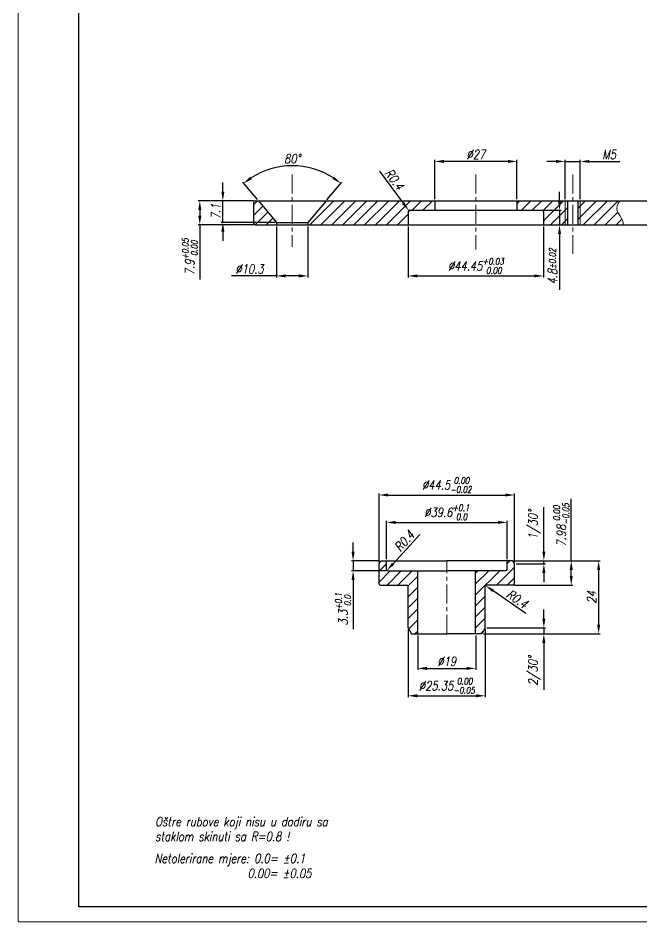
# Model space of a CAD drawing. Header units: millimetres. Extents: x -88 to 586, y 23 to 617.
# Drawn here: x -88.4 to 116.5, y 22.7 to 319.7 of the extents above; entities that cross this region are included whole.
import ezdxf

# ---------------------------------------------------------------- set-up
doc = ezdxf.new("R2010")
doc.units = ezdxf.units.MM
doc.header["$LTSCALE"] = 5
doc.linetypes.add('CENTER', pattern=[2, 1.25, -0.25, 0.25, -0.25])
doc.layers.get('0').update_dxf_attribs({"linetype": 'CONTINUOUS', "lineweight": 15})
doc.layers.get('DEFPOINTS').update_dxf_attribs({"linetype": 'CONTINUOUS'})
for name, color, linetype, lineweight in [('1', 1, 'CENTER', 15), ('3', 3, 'CONTINUOUS', 30), ('8', 252, 'CONTINUOUS', 15)]:
    doc.layers.add(name, color=color, linetype=linetype, lineweight=lineweight)
doc.styles.add('ITALICT', font='ITALICT.shx', dxfattribs={"width": 0.8, "height": 3})
doc.dimstyles.get("Standard").update_dxf_attribs({"dimtxt": 3, "dimasz": 3, "dimexe": 0.5, "dimexo": 0.5, "dimgap": 0.8, "dimtad": 1, "dimdsep": 46, "dimtxsty": 'ITALICT', "dimcen": 0, "dimadec": 1, "dimazin": 2, "dimtfac": 1, "dimtmove": 0, "dimatfit": 3, "dimfxl": 1, "dimtolj": 1, "dimtzin": 0, "dimarcsym": 0})

# ---------------------------------------------------------------- blocks, each defined once
blk = doc.blocks.new('*D16')
at = {"color": 0, "lineweight": -2, "transparency": 16777216}
for p, q in [((-21.14, 262.64), (-21.14, 265.64)), ((-11.05, 259.64), (-21.64, 259.64)), ((-21.14, 252.54), (-21.14, 259.64)), ((-4, 252.54), (-21.64, 252.54)), ((-21.14, 249.54), (-21.14, 246.54))]:
    blk.add_line(p, q, dxfattribs=at)
at = {"color": 0, "transparency": 16777216}
for points in [[(-21.64, 262.64), (-20.64, 262.64), (-21.14, 259.64)], [(-21.64, 249.54), (-20.64, 249.54), (-21.14, 252.54)]]:
    blk.add_solid(points, dxfattribs=at)
at = {"layer": 'DEFPOINTS', "color": 0, "transparency": 16777216}
for p in [(-21.14, 259.64), (-10.55, 259.64), (-3.5, 252.54)]:
    blk.add_point(p, dxfattribs=at)
at = {"color": 0, "transparency": 16777216, "insert": (-23.44, 256.09), "char_height": 3, "attachment_point": 5, "rotation": 90, "style": 'ITALICT'}
blk.add_mtext('\\A1;7.1', dxfattribs=at)
blk = doc.blocks.new('*D17')
at = {"color": 0, "lineweight": -2, "transparency": 16777216}
for p, q in [((-11.05, 259.64), (-29.2, 259.64)), ((-28.7, 256.64), (-28.7, 254.74)), ((-11.05, 251.74), (-29.2, 251.74)), ((-28.7, 251.74), (-28.7, 233.75))]:
    blk.add_line(p, q, dxfattribs=at)
at = {"color": 0, "transparency": 16777216}
for points in [[(-29.2, 256.64), (-28.2, 256.64), (-28.7, 259.64)], [(-29.2, 254.74), (-28.2, 254.74), (-28.7, 251.74)]]:
    blk.add_solid(points, dxfattribs=at)
at = {"layer": 'DEFPOINTS', "color": 0, "transparency": 16777216}
for p in [(-10.55, 259.64), (-28.7, 251.74), (-10.55, 251.74)]:
    blk.add_point(p, dxfattribs=at)
at = {"color": 0, "transparency": 16777216, "insert": (-31.99, 241.24), "char_height": 3, "attachment_point": 5, "rotation": 90, "style": 'ITALICT'}
blk.add_mtext('\\A1;7.9{}{\\H0.71x;\\C3;\\S+0.05^  0.00;}', dxfattribs=at)
blk = doc.blocks.new('*D20')
at = {"color": 0, "lineweight": -2, "transparency": 16777216}
for p, q in [((-3.5, 251.24), (-3.5, 234.46)), ((6.8, 251.24), (6.8, 234.46)), ((-3.5, 234.96), (-18.27, 234.96)), ((3.8, 234.96), (-0.5, 234.96))]:
    blk.add_line(p, q, dxfattribs=at)
at = {"color": 0, "transparency": 16777216}
for points in [[(-0.5, 235.46), (-0.5, 234.46), (-3.5, 234.96)], [(3.8, 235.46), (3.8, 234.46), (6.8, 234.96)]]:
    blk.add_solid(points, dxfattribs=at)
at = {"layer": 'DEFPOINTS', "color": 0, "transparency": 16777216}
for p in [(-3.5, 251.74), (6.8, 251.74), (-3.5, 234.96)]:
    blk.add_point(p, dxfattribs=at)
at = {"color": 0, "transparency": 16777216, "insert": (-12.39, 237.26), "char_height": 3, "attachment_point": 5, "style": 'ITALICT'}
blk.add_mtext('\\A1;%%c10.3', dxfattribs=at)
blk = doc.blocks.new('*D21')
at = {"color": 0, "lineweight": -2, "transparency": 16777216}
for p, q in [((-9.78, 260.02), (-14.61, 265.77)), ((13.07, 260.01), (17.91, 265.77))]:
    blk.add_line(p, q, dxfattribs=at)
blk.add_arc((1.65, 246.4), 24.79, 56.9378, 123.0622, dxfattribs=at)
at = {"color": 0, "transparency": 16777216}
for points in [[(-11.58, 266.77), (-12.17, 267.58), (-14.29, 265.39)], [(15.47, 267.58), (14.88, 266.77), (17.58, 265.39)]]:
    blk.add_solid(points, dxfattribs=at)
at = {"layer": 'DEFPOINTS', "color": 0, "transparency": 16777216}
for p in [(7.37, 270.52), (-9.46, 259.64), (12.75, 259.63), (-3.5, 252.54), (6.8, 252.54)]:
    blk.add_point(p, dxfattribs=at)
at = {"color": 0, "transparency": 16777216, "insert": (1.65, 273.49), "char_height": 3, "attachment_point": 5, "style": 'ITALICT'}
blk.add_mtext('\\A1;80°', dxfattribs=at)
blk = doc.blocks.new('*D22')
at = {"color": 0, "lineweight": -2, "transparency": 16777216}
for p, q in [((89.45, 259.54), (89.45, 262.54)), ((84.3, 256.54), (89.95, 256.54)), ((89.45, 256.54), (89.45, 251.74)), ((89.45, 248.74), (89.45, 230.36))]:
    blk.add_line(p, q, dxfattribs=at)
at = {"color": 0, "transparency": 16777216}
for points in [[(88.95, 259.54), (89.95, 259.54), (89.45, 256.54)], [(88.95, 248.74), (89.95, 248.74), (89.45, 251.74)]]:
    blk.add_solid(points, dxfattribs=at)
at = {"layer": 'DEFPOINTS', "color": 0, "transparency": 16777216}
for p in [(83.8, 256.54), (89.45, 251.74), (89.45, 251.74)]:
    blk.add_point(p, dxfattribs=at)
at = {"color": 0, "transparency": 16777216, "insert": (87.15, 238.05), "char_height": 3, "attachment_point": 5, "rotation": 90, "style": 'ITALICT'}
blk.add_mtext('\\A1;4.8{}{\\H0.71x;\\C3;%%p0.02}', dxfattribs=at)
blk = doc.blocks.new('*D23')
at = {"color": 0, "lineweight": -2, "transparency": 16777216}
for p, q in [((30.37, 269.37), (38.13, 258.87)), ((40.15, 256.14), (39.92, 256.46))]:
    blk.add_line(p, q, dxfattribs=at)
at = {"color": 0, "transparency": 16777216}
blk.add_solid([(38.53, 259.17), (37.73, 258.57), (39.92, 256.46)], dxfattribs=at)
at = {"layer": 'DEFPOINTS', "color": 0, "transparency": 16777216}
for p in [(39.92, 256.46), (40.15, 256.14)]:
    blk.add_point(p, dxfattribs=at)
at = {"color": 0, "transparency": 16777216, "insert": (35.21, 266.69), "char_height": 3, "attachment_point": 5, "rotation": 306.4735, "style": 'ITALICT'}
blk.add_mtext('\\A1;R0.4', dxfattribs=at)
blk = doc.blocks.new('*D24')
at = {"color": 0, "lineweight": -2, "transparency": 16777216}
for p, q in [((39.75, 251.24), (39.75, 234.46)), ((84.2, 251.24), (84.2, 234.46)), ((42.75, 234.96), (81.2, 234.96))]:
    blk.add_line(p, q, dxfattribs=at)
at = {"color": 0, "transparency": 16777216}
for points in [[(42.75, 235.46), (42.75, 234.46), (39.75, 234.96)], [(81.2, 235.46), (81.2, 234.46), (84.2, 234.96)]]:
    blk.add_solid(points, dxfattribs=at)
at = {"layer": 'DEFPOINTS', "color": 0, "transparency": 16777216}
for p in [(39.75, 251.74), (84.2, 251.74), (84.2, 234.96)]:
    blk.add_point(p, dxfattribs=at)
at = {"color": 0, "transparency": 16777216, "insert": (61.98, 238.25), "char_height": 3, "attachment_point": 5, "style": 'ITALICT'}
blk.add_mtext('\\A1;%%c44.45{}{\\H0.71x;\\C3;\\S+0.03^  0.00;}', dxfattribs=at)
blk = doc.blocks.new('*D25')
at = {"color": 0, "lineweight": -2, "transparency": 16777216}
for p, q in [((48.48, 260.14), (48.48, 273.08)), ((72.48, 272.58), (51.48, 272.58)), ((75.48, 260.14), (75.48, 273.08))]:
    blk.add_line(p, q, dxfattribs=at)
at = {"color": 0, "transparency": 16777216}
for points in [[(51.48, 273.08), (51.48, 272.08), (48.48, 272.58)], [(72.48, 273.08), (72.48, 272.08), (75.48, 272.58)]]:
    blk.add_solid(points, dxfattribs=at)
at = {"layer": 'DEFPOINTS', "color": 0, "transparency": 16777216}
for p in [(48.48, 272.58), (48.48, 259.64), (75.48, 259.64)]:
    blk.add_point(p, dxfattribs=at)
at = {"color": 0, "transparency": 16777216, "insert": (61.98, 274.88), "char_height": 3, "attachment_point": 5, "style": 'ITALICT'}
blk.add_mtext('\\A1;%%c27', dxfattribs=at)
blk = doc.blocks.new('*D26')
at = {"color": 0, "lineweight": -2, "transparency": 16777216}
for p, q in [((88.28, 272.58), (85.28, 272.58)), ((91.28, 260.14), (91.28, 273.08)), ((91.28, 272.58), (96.28, 272.58)), ((96.28, 260.14), (96.28, 273.08)), ((99.28, 272.58), (109.25, 272.58))]:
    blk.add_line(p, q, dxfattribs=at)
at = {"color": 0, "transparency": 16777216}
for points in [[(88.28, 273.08), (88.28, 272.08), (91.28, 272.58)], [(99.28, 273.08), (99.28, 272.08), (96.28, 272.58)]]:
    blk.add_solid(points, dxfattribs=at)
at = {"layer": 'DEFPOINTS', "color": 0, "transparency": 16777216}
for p in [(96.28, 272.58), (91.28, 259.64), (96.28, 259.64)]:
    blk.add_point(p, dxfattribs=at)
at = {"color": 0, "transparency": 16777216, "insert": (105.76, 274.88), "char_height": 3, "attachment_point": 5, "style": 'ITALICT'}
blk.add_mtext('\\A1;M5', dxfattribs=at)
blk = doc.blocks.new('*D27')
at = {"color": 0, "lineweight": -2, "transparency": 16777216}
blk.add_line((43.56, 150.01), (34.76, 140.36), dxfattribs=at)
at = {"color": 0, "transparency": 16777216}
blk.add_solid([(34.39, 140.7), (35.13, 140.03), (32.74, 138.15)], dxfattribs=at)
at = {"layer": 'DEFPOINTS', "color": 0, "transparency": 16777216}
for p in [(32.74, 138.15), (33.01, 138.44)]:
    blk.add_point(p, dxfattribs=at)
at = {"color": 0, "transparency": 16777216, "insert": (38.48, 147.84), "char_height": 3, "attachment_point": 5, "rotation": 47.6008, "style": 'ITALICT'}
blk.add_mtext('\\A1;R0.4', dxfattribs=at)
blk = doc.blocks.new('*D28')
at = {"color": 0, "lineweight": -2, "transparency": 16777216}
for p, q in [((32.61, 141.84), (32.61, 154.47)), ((72.21, 141.84), (72.21, 154.47)), ((35.61, 153.97), (69.21, 153.97))]:
    blk.add_line(p, q, dxfattribs=at)
at = {"color": 0, "transparency": 16777216}
for points in [[(35.61, 154.47), (35.61, 153.47), (32.61, 153.97)], [(69.21, 154.47), (69.21, 153.47), (72.21, 153.97)]]:
    blk.add_solid(points, dxfattribs=at)
at = {"layer": 'DEFPOINTS', "color": 0, "transparency": 16777216}
for p in [(72.21, 153.97), (32.61, 141.34), (72.21, 141.34)]:
    blk.add_point(p, dxfattribs=at)
at = {"color": 0, "transparency": 16777216, "insert": (52.41, 157.26), "char_height": 3, "attachment_point": 5, "style": 'ITALICT'}
blk.add_mtext('\\A1;%%c39.6{}{\\H0.71x;\\C3;\\S+0.1^  0.0;}', dxfattribs=at)
blk = doc.blocks.new('*D29')
at = {"color": 0, "lineweight": -2, "transparency": 16777216}
for p, q in [((30.16, 140.84), (30.16, 163.47)), ((74.66, 140.84), (74.66, 163.47)), ((33.16, 162.97), (71.66, 162.97))]:
    blk.add_line(p, q, dxfattribs=at)
at = {"color": 0, "transparency": 16777216}
for points in [[(33.16, 163.47), (33.16, 162.47), (30.16, 162.97)], [(71.66, 163.47), (71.66, 162.47), (74.66, 162.97)]]:
    blk.add_solid(points, dxfattribs=at)
at = {"layer": 'DEFPOINTS', "color": 0, "transparency": 16777216}
for p in [(74.66, 162.97), (30.16, 140.34), (74.66, 140.34)]:
    blk.add_point(p, dxfattribs=at)
at = {"color": 0, "transparency": 16777216, "insert": (52.41, 166.26), "char_height": 3, "attachment_point": 5, "style": 'ITALICT'}
blk.add_mtext('\\A1;%%c44.5{}{\\H0.71x;\\C3;\\S 0.00^ -0.02;}', dxfattribs=at)
blk = doc.blocks.new('*D30')
at = {"color": 0, "lineweight": -2, "transparency": 16777216}
for p, q in [((42.91, 116.84), (42.91, 105.5)), ((61.91, 116.84), (61.91, 105.5)), ((45.91, 106), (58.91, 106))]:
    blk.add_line(p, q, dxfattribs=at)
at = {"color": 0, "transparency": 16777216}
for points in [[(45.91, 106.5), (45.91, 105.5), (42.91, 106)], [(58.91, 106.5), (58.91, 105.5), (61.91, 106)]]:
    blk.add_solid(points, dxfattribs=at)
at = {"layer": 'DEFPOINTS', "color": 0, "transparency": 16777216}
for p in [(42.91, 117.34), (61.91, 117.34), (61.91, 106)]:
    blk.add_point(p, dxfattribs=at)
at = {"color": 0, "transparency": 16777216, "insert": (52.41, 108.3), "char_height": 3, "attachment_point": 5, "style": 'ITALICT'}
blk.add_mtext('\\A1;%%c19', dxfattribs=at)
blk = doc.blocks.new('*D31')
at = {"color": 0, "lineweight": -2, "transparency": 16777216}
for p, q in [((39.73, 118.84), (39.73, 96.5)), ((65.08, 118.84), (65.08, 96.5)), ((42.73, 97), (62.08, 97))]:
    blk.add_line(p, q, dxfattribs=at)
at = {"color": 0, "transparency": 16777216}
for points in [[(42.73, 97.5), (42.73, 96.5), (39.73, 97)], [(62.08, 97.5), (62.08, 96.5), (65.08, 97)]]:
    blk.add_solid(points, dxfattribs=at)
at = {"layer": 'DEFPOINTS', "color": 0, "transparency": 16777216}
for p in [(39.73, 119.34), (65.08, 119.34), (65.08, 97)]:
    blk.add_point(p, dxfattribs=at)
at = {"color": 0, "transparency": 16777216, "insert": (52.41, 100.28), "char_height": 3, "attachment_point": 5, "style": 'ITALICT'}
blk.add_mtext('\\A1;%%c25.35{}{\\H0.71x;\\C3;\\S 0.00^ -0.05;}', dxfattribs=at)
blk = doc.blocks.new('*D32')
at = {"color": 0, "lineweight": -2, "transparency": 16777216}
for p, q in [((21.64, 144.34), (21.64, 147.34)), ((30.23, 141.34), (21.14, 141.34)), ((21.64, 141.34), (21.64, 138.04)), ((32.51, 138.04), (21.14, 138.04)), ((21.64, 135.04), (21.64, 118.85))]:
    blk.add_line(p, q, dxfattribs=at)
at = {"color": 0, "transparency": 16777216}
for points in [[(21.14, 144.34), (22.14, 144.34), (21.64, 141.34)], [(21.14, 135.04), (22.14, 135.04), (21.64, 138.04)]]:
    blk.add_solid(points, dxfattribs=at)
at = {"layer": 'DEFPOINTS', "color": 0, "transparency": 16777216}
for p in [(30.73, 141.34), (21.64, 138.04), (33.01, 138.04)]:
    blk.add_point(p, dxfattribs=at)
at = {"color": 0, "transparency": 16777216, "insert": (18.36, 125.45), "char_height": 3, "attachment_point": 5, "rotation": 90, "style": 'ITALICT'}
blk.add_mtext('\\A1;3.3{}{\\H0.71x;\\C3;\\S+0.1^  0.0;}', dxfattribs=at)
blk = doc.blocks.new('*D33')
at = {"color": 0, "lineweight": -2, "transparency": 16777216}
for p, q in [((84.31, 144.34), (84.31, 159)), ((74.49, 141.34), (84.81, 141.34)), ((75.16, 140.34), (84.81, 140.34)), ((84.31, 140.34), (84.31, 141.34)), ((84.31, 137.34), (84.31, 134.34))]:
    blk.add_line(p, q, dxfattribs=at)
at = {"color": 0, "transparency": 16777216}
for points in [[(83.81, 144.34), (84.81, 144.34), (84.31, 141.34)], [(83.81, 137.34), (84.81, 137.34), (84.31, 140.34)]]:
    blk.add_solid(points, dxfattribs=at)
at = {"layer": 'DEFPOINTS', "color": 0, "transparency": 16777216}
for p in [(73.99, 141.34), (74.66, 140.34), (84.31, 141.34)]:
    blk.add_point(p, dxfattribs=at)
at = {"color": 0, "transparency": 16777216, "insert": (81.23, 153.17), "char_height": 3, "attachment_point": 5, "rotation": 90, "style": 'ITALICT'}
blk.add_mtext('\\A1;1/30°', dxfattribs=at)
blk = doc.blocks.new('*D34')
at = {"color": 0, "lineweight": -2, "transparency": 16777216}
for p, q in [((93.31, 141.34), (93.31, 161.73)), ((74.58, 141.34), (93.81, 141.34)), ((93.31, 136.36), (93.31, 138.34)), ((74.76, 133.36), (93.81, 133.36))]:
    blk.add_line(p, q, dxfattribs=at)
at = {"color": 0, "transparency": 16777216}
for points in [[(92.81, 138.34), (93.81, 138.34), (93.31, 141.34)], [(92.81, 136.36), (93.81, 136.36), (93.31, 133.36)]]:
    blk.add_solid(points, dxfattribs=at)
at = {"layer": 'DEFPOINTS', "color": 0, "transparency": 16777216}
for p in [(74.08, 141.34), (93.31, 141.34), (74.26, 133.36)]:
    blk.add_point(p, dxfattribs=at)
at = {"color": 0, "transparency": 16777216, "insert": (90.03, 153.12), "char_height": 3, "attachment_point": 5, "rotation": 90, "style": 'ITALICT'}
blk.add_mtext('\\A1;7.98{}{\\H0.71x;\\C3;\\S 0.00^ -0.05;}', dxfattribs=at)
blk = doc.blocks.new('*D35')
at = {"color": 0, "lineweight": -2, "transparency": 16777216}
for p, q in [((74.58, 141.34), (102.81, 141.34)), ((102.31, 138.34), (102.31, 120.34)), ((64.43, 117.34), (102.81, 117.34))]:
    blk.add_line(p, q, dxfattribs=at)
at = {"color": 0, "transparency": 16777216}
for points in [[(101.81, 138.34), (102.81, 138.34), (102.31, 141.34)], [(101.81, 120.34), (102.81, 120.34), (102.31, 117.34)]]:
    blk.add_solid(points, dxfattribs=at)
at = {"layer": 'DEFPOINTS', "color": 0, "transparency": 16777216}
for p in [(74.08, 141.34), (63.93, 117.34), (102.31, 117.34)]:
    blk.add_point(p, dxfattribs=at)
at = {"color": 0, "transparency": 16777216, "insert": (100.01, 129.34), "char_height": 3, "attachment_point": 5, "rotation": 90, "style": 'ITALICT'}
blk.add_mtext('\\A1;24', dxfattribs=at)
blk = doc.blocks.new('*D43')
at = {"color": 0, "lineweight": -2, "transparency": 16777216}
for p, q in [((84.31, 122.34), (84.31, 125.34)), ((65.58, 119.34), (84.81, 119.34)), ((84.31, 119.34), (84.31, 117.34)), ((64.43, 117.34), (84.81, 117.34)), ((84.31, 114.34), (84.31, 99))]:
    blk.add_line(p, q, dxfattribs=at)
at = {"color": 0, "transparency": 16777216}
for points in [[(83.81, 122.34), (84.81, 122.34), (84.31, 119.34)], [(83.81, 114.34), (84.81, 114.34), (84.31, 117.34)]]:
    blk.add_solid(points, dxfattribs=at)
at = {"layer": 'DEFPOINTS', "color": 0, "transparency": 16777216}
for p in [(65.08, 119.34), (63.93, 117.34), (84.31, 117.34)]:
    blk.add_point(p, dxfattribs=at)
at = {"color": 0, "transparency": 16777216, "insert": (81.23, 105.17), "char_height": 3, "attachment_point": 5, "rotation": 90, "style": 'ITALICT'}
blk.add_mtext('\\A1;2/30°', dxfattribs=at)
blk = doc.blocks.new('*D44')
at = {"color": 0, "lineweight": -2, "transparency": 16777216}
blk.add_line((78.38, 124.08), (67.62, 131.49), dxfattribs=at)
at = {"color": 0, "transparency": 16777216}
blk.add_solid([(67.91, 131.9), (67.34, 131.08), (65.15, 133.19)], dxfattribs=at)
at = {"layer": 'DEFPOINTS', "color": 0, "transparency": 16777216}
for p in [(65.15, 133.19), (65.48, 132.96)]:
    blk.add_point(p, dxfattribs=at)
at = {"color": 0, "transparency": 16777216, "insert": (75.54, 128.83), "char_height": 3, "attachment_point": 5, "rotation": 325.4501, "style": 'ITALICT'}
blk.add_mtext('\\A1;R0.4', dxfattribs=at)

msp = doc.modelspace()

# ---------------------------------------------------------------- hatches: boundary and pattern name
at = {"layer": '8'}
h = msp.add_hatch(dxfattribs=at)
h.set_pattern_fill('ANSI31', color=256, scale=0.8)
h.paths.add_polyline_path([(-9.459, 259.636), (-10.551, 259.636, 0.4142136), (-11.051, 259.136), (-11.051, 252.236, 0.4142136), (-10.551, 251.736), (-3.501, 251.736), (-3.501, 252.536)])
h.paths.add_polyline_path([(39.754, 256.136, -0.4142136), (40.154, 256.536), (48.479, 256.536), (48.479, 259.636), (12.756, 259.636), (6.799, 252.536), (6.799, 251.736), (39.754, 251.736)])
h.paths.add_polyline_path([(91.279, 259.636), (75.479, 259.636), (75.479, 256.536), (83.804, 256.536, -0.4142136), (84.204, 256.136), (84.204, 251.736), (91.279, 251.736)])
edge = h.paths.add_edge_path()
edge.add_spline(control_points=[(110.347, 251.736), (110.386, 252.262), (110.22, 253.893), (107.644, 256.29), (108.54, 258.506), (109.225, 259.636)], knot_values=[1.6295496, 1.6295496, 1.6295496, 1.6295496, 3.2528412, 6.8055073, 10.3675138, 10.3675138, 10.3675138, 10.3675138], degree=3, periodic=0)
edge.add_line((109.225, 259.636), (96.279, 259.636))
edge.add_line((96.279, 259.636), (96.279, 251.736))
edge.add_line((96.279, 251.736), (110.347, 251.736))
h.paths.add_polyline_path([(96.279, 259.636), (95.479, 259.636), (95.479, 251.736), (96.279, 251.736)])
h.paths.add_polyline_path([(92.079, 259.636), (91.279, 259.636), (91.279, 251.736), (92.079, 251.736)])
h = msp.add_hatch(dxfattribs=at)
h.set_pattern_fill('ANSI31', color=256, scale=0.8)
h.paths.add_polyline_path([(39.732, 119.344), (40.886, 117.344), (42.907, 117.344), (42.907, 138.044), (33.007, 138.044, -0.4142136), (32.607, 138.444), (32.607, 141.344), (30.734, 141.344), (30.157, 140.344), (30.157, 133.764, 0.4142136), (30.557, 133.364), (39.332, 133.364, -0.4142136), (39.732, 132.964)])
h.paths.add_polyline_path([(61.907, 117.344), (63.927, 117.344), (65.082, 119.344), (65.082, 132.964, -0.4142136), (65.482, 133.364), (74.257, 133.364, 0.4142136), (74.657, 133.764), (74.657, 140.344), (74.079, 141.344), (72.207, 141.344), (72.207, 138.444, -0.4142136), (71.807, 138.044), (61.907, 138.044)])

# ---------------------------------------------------------------- linework, layer by layer
at = {"linetype": 'ByBlock'}
for p, q in [((-88.401, 22.69), (-88.401, 616.69)), ((331.599, 22.69), (-88.401, 22.69))]:
    msp.add_line(p, q, dxfattribs=at)
for p, q in [((91.279, 259.636), (91.279, 251.736)), ((96.279, 259.636), (96.279, 251.736))]:
    msp.add_line(p, q)
msp.add_open_spline([(109.225, 259.636), (108.54, 258.506), (107.644, 256.29), (110.22, 253.893), (110.386, 252.262), (110.347, 251.736)], degree=3, knots=[1.6295496, 1.6295496, 1.6295496, 1.6295496, 5.1915561, 8.7442223, 10.3675138, 10.3675138, 10.3675138, 10.3675138])
at = {"layer": '1'}
for p, q in [((1.649, 268.34), (1.649, 244.511)), ((61.979, 268.34), (61.979, 243.665)), ((93.779, 268.34), (93.779, 242.257)), ((52.407, 117.344), (52.407, 141.344))]:
    msp.add_line(p, q, dxfattribs=at)
at = {"layer": '3', "linetype": 'ByBlock'}
for p, q in [((-68.401, 27.69), (-68.401, 611.69)), ((326.599, 27.69), (-68.401, 27.69))]:
    msp.add_line(p, q, dxfattribs=at)
at = {"layer": '3'}
for p, q in [((-11.051, 259.136), (-11.051, 252.236)), ((-10.551, 259.636), (283.749, 259.636)), ((-9.459, 259.636), (-3.501, 252.536)), ((12.749, 259.627), (6.799, 252.536)), ((48.479, 259.636), (48.479, 256.536)), ((75.479, 259.636), (75.479, 256.536)), ((92.079, 259.636), (92.079, 251.736)), ((95.479, 259.636), (95.479, 251.736)), ((39.754, 256.136), (39.754, 251.736)), ((40.154, 256.536), (61.979, 256.536)), ((61.979, 256.536), (83.804, 256.536)), ((84.204, 256.136), (84.204, 251.736)), ((-3.501, 252.536), (6.799, 252.536)), ((-3.501, 252.536), (-3.501, 251.736)), ((6.799, 252.536), (6.799, 251.736)), ((-10.551, 251.736), (61.979, 251.736)), ((61.979, 251.736), (283.749, 251.736)), ((30.157, 140.344), (30.734, 141.344)), ((30.157, 133.764), (30.157, 140.344)), ((30.734, 141.344), (52.407, 141.344)), ((32.607, 138.444), (32.607, 141.344)), ((74.079, 141.344), (52.407, 141.344)), ((72.207, 138.444), (72.207, 141.344)), ((74.657, 140.344), (74.079, 141.344)), ((74.657, 133.764), (74.657, 140.344)), ((33.007, 138.044), (52.407, 138.044)), ((42.907, 117.344), (42.907, 138.044)), ((71.807, 138.044), (52.407, 138.044)), ((61.907, 117.344), (61.907, 138.044)), ((30.562, 133.364), (39.332, 133.364)), ((39.732, 119.344), (39.732, 132.964)), ((65.082, 119.344), (65.082, 132.964)), ((74.257, 133.364), (65.482, 133.364)), ((39.732, 119.344), (40.886, 117.344)), ((65.082, 119.344), (63.927, 117.344)), ((40.886, 117.344), (52.407, 117.344)), ((63.927, 117.344), (52.407, 117.344))]:
    msp.add_line(p, q, dxfattribs=at)
for centre, radius, start, end in [((-10.551, 259.136), 0.5, 90, 180), ((40.154, 256.136), 0.4, 90, 180), ((83.804, 256.136), 0.4, 0, 90), ((-10.551, 252.236), 0.5, 180, 270), ((33.007, 138.444), 0.4, 180, 270), ((71.807, 138.444), 0.4, 270, 0), ((30.557, 133.764), 0.4, 180, 270), ((74.257, 133.764), 0.4, 270, 0), ((39.332, 132.964), 0.4, 360, 90), ((65.482, 132.964), 0.4, 90, 180)]:
    msp.add_arc(centre, radius, start, end, dxfattribs=at)

# ---------------------------------------------------------------- texts
at = {"style": 'ITALICT', "width": 0.8}
for s, p in [('Oštre rubove koji nisu u dodiru sa', (-43.378, 54.137)), ('staklom skinuti sa R=0.8 !', (-43.378, 49.28)), ('Netolerirane mjere: 0.0= %%p0.1', (-43.579, 42.04)), ('                0.00= %%p0.05', (-41.629, 37.183))]:
    msp.add_text(s, height=3, dxfattribs=at).set_placement(p)

# ---------------------------------------------------------------- dimensions: what is measured, and where the dimension line sits
for base, p1, p2, override, picture, middle in [((48.479, 272.581), (75.479, 259.636), (48.479, 259.636), {"dimpost": '%%c<>'}, '*D25', (61.979, 274.881)), ((96.279, 272.581), (91.279, 259.636), (96.279, 259.636), {"dimpost": 'M<>'}, '*D26', (105.765, 274.881)), ((-3.501, 234.965), (6.799, 251.736), (-3.501, 251.736), {"dimpost": '%%c<>'}, '*D20', (-12.387, 237.265))]:
    dim = msp.add_linear_dim(base=base, p1=p1, p2=p2, dimstyle='Standard', override=override)
    dim.commit()
    dim.dimension.update_dxf_attribs({"geometry": picture, "text_midpoint": middle})
dim = msp.add_angular_dim_2l(base=(7.366, 270.521), line1=((-9.459, 259.636), (-3.501, 252.536)), line2=((12.749, 259.627), (6.799, 252.536)), dimstyle='Standard')
dim.commit()
dim.dimension.update_dxf_attribs({"geometry": '*D21', "text_midpoint": (1.649, 273.489)})
dim = msp.add_radius_dim(center=(40.154, 256.136), mpoint=(39.916, 256.458), dimstyle='Standard')
dim.commit()
dim.dimension.update_dxf_attribs({"geometry": '*D23', "text_midpoint": (33.36, 265.326)})
dim = msp.add_linear_dim(base=(-21.139, 259.636), p1=(-3.501, 252.536), p2=(-10.551, 259.636), angle=90, dimstyle='Standard')
dim.commit()
dim.dimension.update_dxf_attribs({"geometry": '*D16', "text_midpoint": (-23.439, 256.086)})
for base, p1, p2, text, override, picture, middle in [((89.449, 251.736), (83.804, 256.536), (89.449, 251.736), '<>{}{\\H0.71x;\\C3;%%p0.02}', {"dimtp": 0.02, "dimtm": 0.02}, '*D22', (87.149, 238.046)), ((-28.703, 251.736), (-10.551, 259.636), (-10.551, 251.736), '<>{}{\\H0.71x;\\C3;\\S+0.05^  0.00;}', {"dimtp": 0.05, "dimtm": 0}, '*D17', (-31.988, 241.242)), ((84.311, 141.344), (74.657, 140.344), (73.992, 141.344), '<>/30°', {"dimtmove": 0}, '*D33', (81.225, 153.172)), ((21.644, 138.044), (30.734, 141.344), (33.007, 138.044), '<>{}{\\H0.71x;\\C3;\\S+0.1^  0.0;}', {"dimtp": 0.1, "dimtm": 0, "dimtdec": 1}, '*D32', (18.359, 125.449)), ((84.311, 117.344), (65.082, 119.344), (63.927, 117.344), '<>/30°', {"dimarcsym": 1}, '*D43', (81.225, 105.172))]:
    dim = msp.add_linear_dim(base=base, p1=p1, p2=p2, angle=90, text=text, dimstyle='Standard', override=override)
    dim.commit()
    dim.dimension.update_dxf_attribs({"geometry": picture, "text_midpoint": middle})
for base, p1, p2, text, override, picture, middle in [((84.204, 234.965), (39.754, 251.736), (84.204, 251.736), '%%c<>{}{\\H0.71x;\\C3;\\S+0.03^  0.00;}', {"dimtp": 0.03, "dimtm": 0}, '*D24', (61.979, 238.25)), ((72.207, 153.972), (32.607, 141.344), (72.207, 141.344), '<>{}{\\H0.71x;\\C3;\\S+0.1^  0.0;}', {"dimpost": '%%c<>', "dimtp": 0.1, "dimtm": 0, "dimtdec": 1, "dimtzin": 0}, '*D28', (52.407, 157.257)), ((61.907, 105.996), (42.907, 117.344), (61.907, 117.344), '%%c<>', {"dimtmove": 0}, '*D30', (52.407, 108.296))]:
    dim = msp.add_linear_dim(base=base, p1=p1, p2=p2, text=text, dimstyle='Standard', override=override)
    dim.commit()
    dim.dimension.update_dxf_attribs({"geometry": picture, "text_midpoint": middle})
for base, p1, p2, text, override, picture, middle in [((74.657, 162.972), (30.157, 140.344), (74.657, 140.344), '%%c<>{}{\\H0.71x;\\C3;\\S 0.00^ -0.02;}', {"dimtp": 0, "dimtm": 0.02, "dimtdec": 2, "dimtzin": 0}, '*D29', (52.407, 162.972)), ((65.082, 96.996), (39.732, 119.344), (65.082, 119.344), '%%c<>{}{\\H0.71x;\\C3;\\S 0.00^ -0.05;}', {"dimtp": 0, "dimtm": 0.05, "dimtmove": 0}, '*D31', (52.407, 96.996))]:
    dim = msp.add_linear_dim(base=base, p1=p1, p2=p2, text=text, dimstyle='Standard', override=override)
    dim.commit()
    dim.dimension.update_dxf_attribs({"geometry": picture, "text_midpoint": middle, "dimtype": 160})
dim = msp.add_linear_dim(base=(93.311, 141.344), p1=(74.257, 133.364), p2=(74.079, 141.344), angle=90, text='<>{}{\\H0.71x;\\C3;\\S 0.00^ -0.05;}', dimstyle='Standard', override={"dimtp": 0, "dimtm": 0.05, "dimtdec": 2, "dimtzin": 0})
dim.commit()
dim.dimension.update_dxf_attribs({"geometry": '*D34', "text_midpoint": (93.311, 153.12), "dimtype": 160})
for center, mpoint, override, picture, middle in [((33.007, 138.444), (32.737, 138.148), {"dimtmove": 1}, '*D27', (40.173, 146.293)), ((65.482, 132.964), (65.152, 133.191), {"dimarcsym": 1}, '*D44', (74.236, 126.936))]:
    dim = msp.add_radius_dim(center=center, mpoint=mpoint, dimstyle='Standard', override=override)
    dim.commit()
    dim.dimension.update_dxf_attribs({"geometry": picture, "text_midpoint": middle, "dimtype": 164})
dim = msp.add_linear_dim(base=(102.311, 117.344), p1=(74.079, 141.344), p2=(63.927, 117.344), angle=90, dimstyle='Standard', override={"dimtmove": 0})
dim.commit()
dim.dimension.update_dxf_attribs({"geometry": '*D35', "text_midpoint": (102.311, 129.344), "dimtype": 160})

doc.saveas('drawing.dxf')
